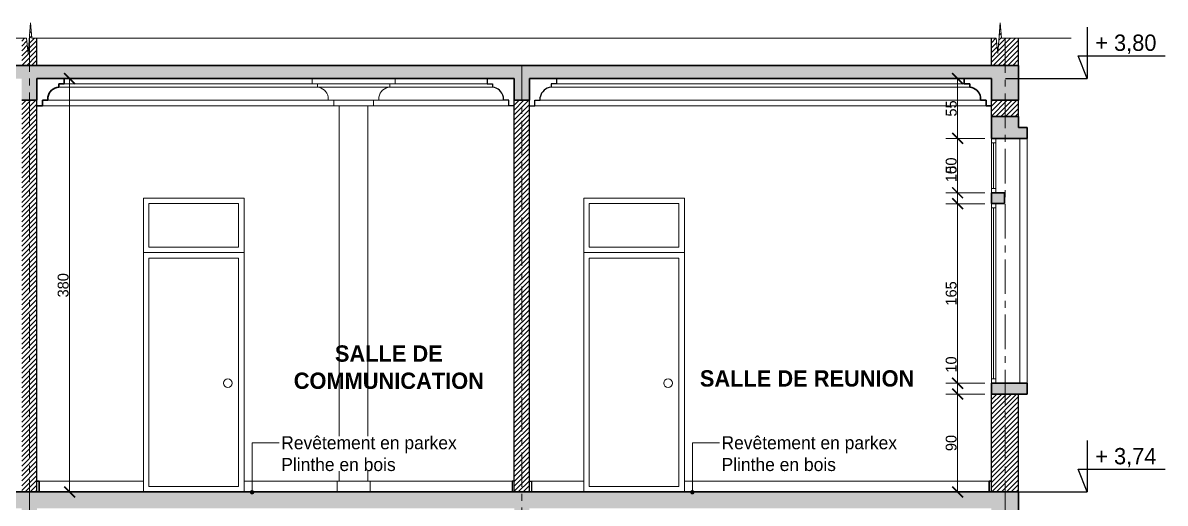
# Model space of a CAD drawing. Header units: centimetres. Extents: x -15293 to 11572, y -4790 to 2619.
# Drawn here: x 8109 to 9160, y 673 to 1115 of the extents above; entities that cross this region are included whole.
import ezdxf
from ezdxf import colors
from ezdxf.entities.mleader import LeaderData, LeaderLine
from ezdxf.math import Vec2, Vec3

# ---------------------------------------------------------------- set-up
doc = ezdxf.new("R2010")
doc.units = ezdxf.units.CM
doc.linetypes.add('Axe', pattern=[1093.611073, 529.166651, -211.666656, 141.111112, -211.666656])
doc.linetypes.add('CENTER', pattern=[50.8, 31.75, -6.35, 6.35, -6.35])
doc.layers.get('0').update_dxf_attribs({"lineweight": 0})
for name, color, linetype in [('Fenêtre', 132, 'Continuous'), ('TSJ_COTATION', 144, 'Continuous'), ('TSJ_TEXTE', 6, 'Continuous')]:
    doc.layers.add(name, color=color, linetype=linetype)
for name, color, linetype, lineweight in [('Symbole de rupture', 6, 'Continuous', 0), ('TSJ_MENUISERIE', 150, 'Continuous', 15), ('TSJ_MUR', 1, 'Continuous', 30), ('TSJ_VUE', 5, 'Continuous', 13)]:
    doc.layers.add(name, color=color, linetype=linetype, lineweight=lineweight)
for name, color, linetype, lineweight, true_color in [('TSJ_AXE', 7, 'CENTER', 0, 0xb80000), ('TSJ_COUPE', 7, 'Continuous', 35, 0xff4747), ('TSJ_DEPOSE', 7, 'Continuous', 30, 0xff8a8a), ('TSJ_HACHURE', 7, 'Axe', 0, 0x969696)]:
    doc.layers.add(name, color=color, linetype=linetype, lineweight=lineweight, true_color=true_color)
doc.styles.get("Standard").update_dxf_attribs({"font": 'GOTHIC.TTF'})
doc.dimstyles.new('ISO-25', dxfattribs={"dimtxt": 10, "dimasz": 10, "dimexe": 10.625, "dimexo": 5, "dimtad": 1, "dimtxsty": 'Standard', "dimblk": 'ARCHTICK', "dimcen": 8, "dimadec": 0, "dimazin": 0, "dimtfac": 1, "dimtmove": 0, "dimatfit": 3, "dimldrblk": 'ARCHTICK', "dimfxl": 25, "dimfxlon": 1, "dimlwd": 9, "dimlwe": 9, "dimarcsym": 0})

# ---------------------------------------------------------------- blocks, each defined once
blk = doc.blocks.new('_ArchTick')
at = {"color": 0, "linetype": 'ByBlock', "const_width": 0.15}
blk.add_lwpolyline([(-0.5, -0.5), (0.5, 0.5)], dxfattribs=at)
blk = doc.blocks.new('*D57')
at = {"layer": 'Defpoints', "color": 0, "transparency": 16777216}
for p in [(8122.4, 1063.4), (8152.4, 1063.4), (8122.4, 683.4)]:
    blk.add_point(p, dxfattribs=at)
at = {"layer": 'TSJ_COTATION', "color": 0, "lineweight": 9, "transparency": 16777216}
for p, q in [((8127.4, 1063.4), (8163, 1063.4)), ((8152.4, 683.4), (8152.4, 1063.4)), ((8127.4, 683.4), (8163, 683.4))]:
    blk.add_line(p, q, dxfattribs=at)
at = {"layer": 'TSJ_COTATION', "color": 0, "lineweight": 9, "transparency": 16777216, "xscale": 10, "yscale": 10, "zscale": 10}
for p, rotation in [((8152.4, 1063.4), 90), ((8152.4, 683.4), 270)]:
    blk.add_blockref('_ArchTick', p, dxfattribs=dict(at, rotation=rotation))
at = {"layer": 'TSJ_COTATION', "color": 0, "transparency": 16777216, "insert": (8146.5, 873.4), "char_height": 10, "attachment_point": 5, "rotation": 90}
blk.add_mtext('380', dxfattribs=at)
blk = doc.blocks.new('*D58')
at = {"layer": 'Defpoints', "color": 0, "transparency": 16777216}
for p in [(8969.3, 948.4), (9000.4, 948.4), (9000.4, 783.4)]:
    blk.add_point(p, dxfattribs=at)
at = {"layer": 'TSJ_COTATION', "color": 0, "lineweight": 9, "transparency": 16777216}
for p, q in [((8994.3, 948.4), (8958.6, 948.4)), ((8969.3, 783.4), (8969.3, 948.4)), ((8994.3, 783.4), (8958.6, 783.4))]:
    blk.add_line(p, q, dxfattribs=at)
at = {"layer": 'TSJ_COTATION', "color": 0, "lineweight": 9, "transparency": 16777216, "xscale": 10, "yscale": 10, "zscale": 10}
for p, rotation in [((8969.3, 948.4), 90), ((8969.3, 783.4), 270)]:
    blk.add_blockref('_ArchTick', p, dxfattribs=dict(at, rotation=rotation))
at = {"layer": 'TSJ_COTATION', "color": 0, "transparency": 16777216, "insert": (8963.4, 865.9), "char_height": 10, "attachment_point": 5, "rotation": 90}
blk.add_mtext('165', dxfattribs=at)
blk = doc.blocks.new('*D59')
at = {"layer": 'Defpoints', "color": 0, "transparency": 16777216}
for p in [(8969.3, 958.4), (9000.4, 958.4), (9000.4, 948.4)]:
    blk.add_point(p, dxfattribs=at)
at = {"layer": 'TSJ_COTATION', "color": 0, "lineweight": 9, "transparency": 16777216}
for p, q in [((8969.3, 958.4), (8969.3, 982.7)), ((8994.3, 958.4), (8958.6, 958.4)), ((8969.3, 948.4), (8969.3, 958.4)), ((8994.3, 948.4), (8958.6, 948.4))]:
    blk.add_line(p, q, dxfattribs=at)
at = {"layer": 'TSJ_COTATION', "color": 0, "lineweight": 9, "transparency": 16777216, "xscale": 10, "yscale": 10, "zscale": 10}
for p, rotation in [((8969.3, 958.4), 90), ((8969.3, 948.4), 270)]:
    blk.add_blockref('_ArchTick', p, dxfattribs=dict(at, rotation=rotation))
at = {"layer": 'TSJ_COTATION', "color": 0, "transparency": 16777216, "insert": (8963.4, 975.6), "char_height": 10, "attachment_point": 5, "rotation": 90}
blk.add_mtext('10', dxfattribs=at)
blk = doc.blocks.new('*D60')
at = {"layer": 'Defpoints', "color": 0, "transparency": 16777216}
for p in [(8969.3, 1008.4), (9000.4, 1008.4), (9000.4, 958.4)]:
    blk.add_point(p, dxfattribs=at)
at = {"layer": 'TSJ_COTATION', "color": 0, "lineweight": 9, "transparency": 16777216}
for p, q in [((8994.3, 1008.4), (8958.6, 1008.4)), ((8969.3, 958.4), (8969.3, 1008.4)), ((8994.3, 958.4), (8958.6, 958.4))]:
    blk.add_line(p, q, dxfattribs=at)
at = {"layer": 'TSJ_COTATION', "color": 0, "lineweight": 9, "transparency": 16777216, "xscale": 10, "yscale": 10, "zscale": 10}
for p, rotation in [((8969.3, 1008.4), 90), ((8969.3, 958.4), 270)]:
    blk.add_blockref('_ArchTick', p, dxfattribs=dict(at, rotation=rotation))
at = {"layer": 'TSJ_COTATION', "color": 0, "transparency": 16777216, "insert": (8963.4, 983.4), "char_height": 10, "attachment_point": 5, "rotation": 90}
blk.add_mtext('50', dxfattribs=at)
blk = doc.blocks.new('*D61')
at = {"layer": 'Defpoints', "color": 0, "transparency": 16777216}
for p in [(8969.3, 1063.4), (9000.4, 1063.4), (9000.4, 1008.4)]:
    blk.add_point(p, dxfattribs=at)
at = {"layer": 'TSJ_COTATION', "color": 0, "lineweight": 9, "transparency": 16777216}
for p, q in [((8994.3, 1063.4), (8958.6, 1063.4)), ((8969.3, 1008.4), (8969.3, 1063.4)), ((8994.3, 1008.4), (8958.6, 1008.4))]:
    blk.add_line(p, q, dxfattribs=at)
at = {"layer": 'TSJ_COTATION', "color": 0, "lineweight": 9, "transparency": 16777216, "xscale": 10, "yscale": 10, "zscale": 10}
for p, rotation in [((8969.3, 1063.4), 90), ((8969.3, 1008.4), 270)]:
    blk.add_blockref('_ArchTick', p, dxfattribs=dict(at, rotation=rotation))
at = {"layer": 'TSJ_COTATION', "color": 0, "transparency": 16777216, "insert": (8963.5, 1035.9), "char_height": 10, "attachment_point": 5, "rotation": 90}
blk.add_mtext('55', dxfattribs=at)
blk = doc.blocks.new('*D62')
at = {"layer": 'Defpoints', "color": 0, "transparency": 16777216}
for p in [(8969.3, 783.4), (9000.4, 783.4), (9000.4, 773.4)]:
    blk.add_point(p, dxfattribs=at)
at = {"layer": 'TSJ_COTATION', "color": 0, "lineweight": 9, "transparency": 16777216}
for p, q in [((8969.3, 783.4), (8969.3, 807.7)), ((8994.3, 783.4), (8958.6, 783.4)), ((8969.3, 773.4), (8969.3, 783.4)), ((8994.3, 773.4), (8958.6, 773.4))]:
    blk.add_line(p, q, dxfattribs=at)
at = {"layer": 'TSJ_COTATION', "color": 0, "lineweight": 9, "transparency": 16777216, "xscale": 10, "yscale": 10, "zscale": 10}
for p, rotation in [((8969.3, 783.4), 90), ((8969.3, 773.4), 270)]:
    blk.add_blockref('_ArchTick', p, dxfattribs=dict(at, rotation=rotation))
at = {"layer": 'TSJ_COTATION', "color": 0, "transparency": 16777216, "insert": (8963.4, 800.6), "char_height": 10, "attachment_point": 5, "rotation": 90}
blk.add_mtext('10', dxfattribs=at)
blk = doc.blocks.new('*D63')
at = {"layer": 'Defpoints', "color": 0, "transparency": 16777216}
for p in [(9000.4, 773.4), (8969.3, 683.4), (9000.4, 683.4)]:
    blk.add_point(p, dxfattribs=at)
at = {"layer": 'TSJ_COTATION', "color": 0, "lineweight": 9, "transparency": 16777216}
for p, q in [((8994.3, 773.4), (8958.6, 773.4)), ((8969.3, 773.4), (8969.3, 683.4)), ((8994.3, 683.4), (8958.6, 683.4))]:
    blk.add_line(p, q, dxfattribs=at)
at = {"layer": 'TSJ_COTATION', "color": 0, "lineweight": 9, "transparency": 16777216, "xscale": 10, "yscale": 10, "zscale": 10}
for p, rotation in [((8969.3, 773.4), 90), ((8969.3, 683.4), 270)]:
    blk.add_blockref('_ArchTick', p, dxfattribs=dict(at, rotation=rotation))
at = {"layer": 'TSJ_COTATION', "color": 0, "transparency": 16777216, "insert": (8963.4, 728.4), "char_height": 10, "attachment_point": 5, "rotation": 90}
blk.add_mtext('90', dxfattribs=at)
blk = doc.blocks.new('Marque de rupture')
at = {"layer": 'Symbole de rupture', "lineweight": 20}
for p, q in [((0, -3.6), (0, 20.4)), ((0, -3.6), (-14.1, -5.1)), ((14.1, -7.1), (-14.1, -5.1)), ((0, -8.6), (14.1, -7.1)), ((0, -8.6), (0, -32.6))]:
    blk.add_line(p, q, dxfattribs=at)
blk = doc.blocks.new('_Dot')
at = {"color": 0, "linetype": 'ByBlock', "lineweight": -2}
blk.add_line((-0.5, 0), (-1, 0), dxfattribs=at)
at = {"color": 0, "linetype": 'ByBlock', "const_width": 0.5}
blk.add_lwpolyline([(-0.25, 0, 1), (0.25, 0, 1)], format="xyb", close=True, dxfattribs=at)

msp = doc.modelspace()

# ---------------------------------------------------------------- hatches: boundary and pattern name
at = {"layer": 'TSJ_HACHURE', "lineweight": 0, "true_color": 0xc7c8ca}
h = msp.add_hatch(dxfattribs=at)
h.set_pattern_fill('ANSI31', color=9)
h.set_pattern_definition([(45, (396.635, 0), (-2.245064, 2.245064), [])])
h.paths.add_polyline_path([(8115.403, 279.441), (8105.403, 279.441), (8105.403, 239.441), (8111.971, 239.441), (8113.471, 253.583), (8115.403, 226.26)])
h.paths.add_polyline_path([(8125.403, 279.441), (8115.403, 279.441), (8115.403, 226.26), (8115.471, 225.3), (8116.971, 239.441), (8125.403, 239.441)])
h.paths.add_polyline_path([(8568.403, 279.441), (8558.403, 279.441), (8558.403, 239.441), (8564.971, 239.441), (8566.471, 253.583), (8568.403, 226.26)])
h.paths.add_polyline_path([(8578.403, 279.441), (8568.403, 279.441), (8568.403, 226.26), (8568.471, 225.3), (8569.971, 239.441), (8578.403, 239.441)])
h.paths.add_polyline_path([(9012.903, 279.441), (9000.403, 279.441), (9000.403, 239.441), (9003.971, 239.441), (9005.471, 253.583), (9007.471, 225.3), (9008.971, 239.441), (9012.903, 239.441)])
h.paths.add_polyline_path([(9025.403, 279.441), (9012.903, 279.441), (9012.903, 239.441), (9025.403, 239.441)])
h.paths.add_polyline_path([(6653.403, 279.441), (6642.903, 279.441), (6642.903, 239.441), (6653.403, 239.441)])
h.paths.add_polyline_path([(6795.403, 279.441), (6785.403, 279.441), (6785.403, 239.441), (6791.971, 239.441), (6793.471, 253.583), (6795.403, 226.26)])
h.paths.add_polyline_path([(6805.403, 279.441), (6795.403, 279.441), (6795.403, 226.26), (6795.471, 225.3), (6796.971, 239.441), (6805.403, 239.441)])
h.paths.add_polyline_path([(7248.403, 279.441), (7238.403, 279.441), (7238.403, 239.441), (7244.971, 239.441), (7246.471, 253.583), (7248.403, 226.26)])
h.paths.add_polyline_path([(7258.403, 279.441), (7248.403, 279.441), (7248.403, 226.26), (7248.471, 225.3), (7249.971, 239.441), (7258.403, 239.441)])
h.paths.add_polyline_path([(7536.403, 279.441), (7526.403, 279.441), (7526.403, 239.441), (7532.971, 239.441), (7534.471, 253.583), (7536.403, 226.26)])
h.paths.add_polyline_path([(7546.403, 279.441), (7536.403, 279.441), (7536.403, 226.26), (7536.471, 225.3), (7537.971, 239.441), (7546.403, 239.441)])
h.paths.add_polyline_path([(7818.403, 279.441), (7808.403, 279.441), (7808.403, 239.441), (7814.971, 239.441), (7816.471, 253.583), (7818.403, 226.26)])
h.paths.add_polyline_path([(7828.403, 279.441), (7818.403, 279.441), (7818.403, 226.26), (7818.471, 225.3), (7819.971, 239.441), (7828.403, 239.441)])
h.paths.add_polyline_path([(9025.403, 1043.441), (9013.403, 1043.441), (9013.403, 1028.441), (9025.403, 1028.441)])
h.paths.add_polyline_path([(9025.403, 1100.441), (9013.403, 1100.441), (9013.403, 1075.441), (9025.403, 1075.441)])
h.paths.add_polyline_path([(9025.403, 773.441), (9013.403, 773.441), (9013.403, 683.441), (9025.403, 683.441)])
h.paths.add_polyline_path([(9025.403, 651.441), (9013.403, 651.441), (9013.403, 309.441), (9025.403, 309.441)])
h.paths.add_polyline_path([(7543.403, 1043.441), (7529.403, 1043.441), (7529.403, 683.441), (7543.403, 683.441)])
h.paths.add_polyline_path([(7255.403, 651.441), (7241.403, 651.441), (7241.403, 309.441), (7254.403, 309.441), (7255.403, 309.441)])
h.paths.add_polyline_path([(6802.403, 651.441), (6788.403, 651.441), (6788.403, 309.441), (6801.403, 309.441), (6802.403, 309.441)])
h.paths.add_polyline_path([(7825.403, 651.441), (7811.403, 651.441), (7811.403, 619.441), (7825.403, 619.441)])
h.paths.add_polyline_path([(7825.403, 604.441), (7811.403, 604.441), (7811.403, 309.441), (7825.403, 309.441)])
h.paths.add_polyline_path([(7543.403, 604.441), (7529.403, 604.441), (7529.403, 309.441), (7543.403, 309.441)])
h.paths.add_polyline_path([(7543.403, 651.441), (7529.403, 651.441), (7529.403, 619.441), (7543.403, 619.441)])
h.paths.add_polyline_path([(8575.403, 651.441), (8561.403, 651.441), (8561.403, 309.441), (8574.403, 309.441), (8575.403, 309.441)])
h.paths.add_polyline_path([(7825.403, 1043.441), (7811.403, 1043.441), (7811.403, 683.441), (7825.403, 683.441)])
h.paths.add_polyline_path([(9013.403, 651.441), (9000.403, 651.441), (9000.403, 309.441), (9013.403, 309.441)])
h.paths.add_polyline_path([(8122.403, 651.441), (8108.403, 651.441), (8108.403, 309.441), (8121.403, 309.441), (8122.403, 309.441)])
h.paths.add_polyline_path([(6650.403, 1043.441), (6642.903, 1043.441), (6642.903, 1042.941), (6642.903, 899.941), (6642.903, 875.941), (6628.762, 874.441), (6650.403, 872.911)])
h.paths.add_polyline_path([(6650.403, 871.737), (6642.903, 870.941), (6642.903, 846.941), (6642.903, 683.441), (6650.403, 683.441)])
h.paths.add_polyline_path([(6650.403, 651.441), (6642.903, 651.441), (6642.903, 309.441), (6649.403, 309.441), (6650.403, 309.441)])
h.paths.add_polyline_path([(6650.403, 1101.243), (6642.903, 1101.243), (6642.903, 1095.941), (6642.903, 1075.441), (6650.403, 1075.441)])
h.paths.add_polyline_path([(9013.403, 1100.441), (9009.836, 1100.441), (9008.336, 1114.583), (9006.336, 1086.3), (9004.836, 1100.441), (9000.403, 1100.441), (9000.403, 1075.441), (9013.403, 1075.441)])
h.paths.add_polyline_path([(8122.403, 1100.441), (8117.836, 1100.441), (8116.336, 1114.583), (8114.336, 1086.3), (8112.836, 1100.441), (8108.403, 1100.441), (8108.403, 1075.441), (8122.403, 1075.441)])
h.paths.add_polyline_path([(7825.403, 1100.441), (7820.836, 1100.441), (7819.336, 1114.583), (7817.336, 1086.3), (7815.836, 1100.441), (7811.403, 1100.441), (7811.403, 1075.441), (7825.403, 1075.441)])
h.paths.add_polyline_path([(7543.403, 1100.441), (7538.836, 1100.441), (7537.336, 1114.583), (7535.336, 1086.3), (7533.836, 1100.441), (7529.403, 1100.441), (7529.403, 1075.441), (7543.403, 1075.441)])
h.paths.add_polyline_path([(9013.403, 1043.441), (9000.403, 1043.441), (9000.403, 1028.441), (9013.403, 1028.441)])
h.paths.add_polyline_path([(8122.403, 1043.441), (8108.403, 1043.441), (8108.403, 683.441), (8122.403, 683.441), (8122.403, 773.441)])
h.paths.add_polyline_path([(8575.403, 1043.441), (8561.403, 1043.441), (8561.403, 683.441), (8575.403, 683.441)])
h.paths.add_polyline_path([(9013.403, 773.441), (9000.403, 773.441), (9000.403, 683.441), (9013.403, 683.441)])
at = {"layer": 'TSJ_HACHURE', "true_color": 0xc7c8ca}
h = msp.add_hatch(color=9, dxfattribs=at)
h.dxf.hatch_style = 1
h.paths.add_polyline_path([(7536.403, 309.441), (7526.403, 309.441), (7526.403, 279.441), (7536.403, 279.441)])
h.paths.add_polyline_path([(7546.403, 309.441), (7536.403, 309.441), (7536.403, 279.441), (7546.403, 279.441)])
h.paths.add_polyline_path([(7818.403, 309.441), (7808.403, 309.441), (7808.403, 279.441), (7818.403, 279.441)])
h.paths.add_polyline_path([(7828.403, 309.441), (7818.403, 309.441), (7818.403, 279.441), (7828.403, 279.441)])
h.paths.add_polyline_path([(8115.403, 309.441), (8105.403, 309.441), (8105.403, 279.441), (8115.403, 279.441)])
h.paths.add_polyline_path([(8125.403, 309.441), (8115.403, 309.441), (8115.403, 279.441), (8125.403, 279.441)])
h.paths.add_polyline_path([(8568.403, 309.441), (8558.403, 309.441), (8558.403, 279.441), (8568.403, 279.441)])
h.paths.add_polyline_path([(8578.403, 309.441), (8568.403, 309.441), (8568.403, 279.441), (8578.403, 279.441)])
h.paths.add_polyline_path([(9012.903, 309.441), (9000.403, 309.441), (9000.403, 279.441), (9012.903, 279.441)])
h.paths.add_polyline_path([(9025.403, 309.441), (9015.403, 309.441), (9012.903, 309.441), (9012.903, 279.441), (9025.403, 279.441)])
h.paths.add_polyline_path([(6653.403, 309.441), (6642.903, 309.441), (6642.903, 279.441), (6653.403, 279.441)])
h.paths.add_polyline_path([(6795.403, 309.441), (6785.403, 309.441), (6785.403, 279.441), (6795.403, 279.441)])
h.paths.add_polyline_path([(6805.403, 309.441), (6795.403, 309.441), (6795.403, 279.441), (6805.403, 279.441)])
h.paths.add_polyline_path([(7248.403, 309.441), (7238.403, 309.441), (7238.403, 279.441), (7248.403, 279.441)])
h.paths.add_polyline_path([(7258.403, 309.441), (7248.403, 309.441), (7248.403, 279.441), (7258.403, 279.441)])
h.paths.add_polyline_path([(9025.403, 683.441), (9013.403, 683.441), (9013.403, 651.441), (9025.403, 651.441)])
h.paths.add_polyline_path([(9033.403, 783.441), (9013.403, 783.441), (9013.403, 773.441), (9033.403, 773.441)])
h.paths.add_polyline_path([(9013.403, 783.441), (9000.403, 783.441), (9000.403, 773.441), (9013.403, 773.441)])
h.paths.add_polyline_path([(9033.403, 1018.441), (9025.403, 1018.441), (9025.403, 1028.441), (9013.403, 1028.441), (9013.403, 1008.441), (9033.403, 1008.441)])
h.paths.add_polyline_path([(9025.403, 1075.441), (9013.403, 1075.441), (9013.403, 1063.441), (9025.403, 1063.441)])
h.paths.add_polyline_path([(9025.403, 1063.441), (9013.403, 1063.441), (9013.403, 1043.441), (9025.403, 1043.441)])
h.paths.add_polyline_path([(7543.403, 683.441), (6642.903, 683.441), (6642.903, 651.441), (6650.403, 651.441), (6650.403, 668.441), (6788.403, 668.441), (6788.403, 651.441), (6802.403, 651.441), (6802.403, 668.441), (7241.403, 668.441), (7241.403, 651.441), (7255.403, 651.441), (7255.403, 668.441), (7529.403, 668.441), (7529.403, 651.441), (7543.403, 651.441)])
h.paths.add_polyline_path([(7825.403, 619.441), (7529.403, 619.441), (7529.403, 604.441), (7825.403, 604.441)])
h.paths.add_polyline_path([(9013.403, 683.441), (7811.403, 683.441), (7811.403, 651.441), (7825.403, 651.441), (7825.403, 668.441), (8108.403, 668.441), (8108.403, 651.441), (8122.403, 651.441), (8122.403, 668.441), (8561.403, 668.441), (8561.403, 651.441), (8575.403, 651.441), (8575.403, 668.441), (9000.403, 668.441), (9000.403, 651.441), (9013.403, 651.441)])
h.paths.add_polyline_path([(9013.403, 1075.441), (6642.903, 1075.441), (6642.903, 1069.441), (6657.045, 1068.441), (6642.903, 1066.941), (6642.903, 1043.441), (6650.403, 1043.441), (6650.403, 1063.441), (7529.403, 1063.441), (7529.403, 1043.441), (7543.403, 1043.441), (7543.403, 1063.441), (7811.403, 1063.441), (7811.403, 1043.441), (7825.403, 1043.441), (7825.403, 1063.441), (8108.403, 1063.441), (8108.403, 1043.441), (8122.403, 1043.441), (8122.403, 1063.441), (8561.403, 1063.441), (8561.403, 1043.441), (8575.403, 1043.441), (8575.403, 1063.441), (9000.403, 1063.441), (9000.403, 1043.441), (9013.403, 1043.441)])
h.paths.add_polyline_path([(9012.403, 958.441), (9000.403, 958.441), (9000.403, 948.441), (9004.403, 948.441), (9012.403, 948.441)])
h.paths.add_polyline_path([(9013.403, 1008.441), (9013.403, 1028.441), (9000.403, 1028.441), (9000.403, 1008.441)])

# ---------------------------------------------------------------- linework, layer by layer
at = {"layer": 'Fenêtre', "lineweight": 9}
for p, q in [((9000.403, 1004.441), (9000.403, 962.441)), ((9004.403, 1004.441), (9004.403, 962.441)), ((9000.403, 944.441), (9000.403, 787.441)), ((9004.403, 944.441), (9004.403, 787.441))]:
    msp.add_line(p, q, dxfattribs=at)
at = {"layer": 'Fenêtre', "lineweight": 20}
for p, q in [((9002.403, 1004.441), (9002.403, 962.441)), ((9002.403, 944.441), (9002.403, 787.441))]:
    msp.add_line(p, q, dxfattribs=at)
for points in [[(9000.403, 1004.441), (9004.403, 1004.441), (9004.403, 1008.441), (9000.403, 1008.441)], [(9000.403, 958.441), (9004.403, 958.441), (9004.403, 962.441), (9000.403, 962.441)], [(9000.403, 944.441), (9004.403, 944.441), (9004.403, 948.441), (9000.403, 948.441)], [(9000.403, 783.441), (9004.403, 783.441), (9004.403, 787.441), (9000.403, 787.441)]]:
    msp.add_lwpolyline(points, close=True, dxfattribs=at)
at = {"layer": 'Symbole de rupture', "lineweight": 0}
for p, q in [((8141.836, 1100.441), (8980.836, 1100.441)), ((9033.836, 1100.441), (9073.836, 1100.441))]:
    msp.add_line(p, q, dxfattribs=at)
at = {"layer": 'TSJ_AXE'}
for p, q in [((8115.403, 1101.402), (8115.403, -0.307)), ((9012.903, 1100.441), (9012.903, -0.311)), ((8568.403, 1075.441), (8568.403, -0.307))]:
    msp.add_line(p, q, dxfattribs=at)
at = {"layer": 'TSJ_COTATION'}
for p, q in [((9013.403, 1063.441), (9088.403, 1063.441)), ((9025.403, 683.441), (9088.403, 683.441))]:
    msp.add_line(p, q, dxfattribs=at)
for points in [[(9088.403, 1110.781), (9088.403, 1063.441), (9080.202, 1084.424), (9160.202, 1084.424)], [(9088.403, 730.781), (9088.403, 683.441), (9080.202, 704.424), (9160.202, 704.424)]]:
    msp.add_lwpolyline(points, dxfattribs=at)
at = {"layer": 'TSJ_COUPE'}
for p, q in [((9025.403, 1075.441), (6642.903, 1075.441)), ((9025.403, 1075.441), (9025.403, 1043.441)), ((8122.403, 1063.441), (8561.403, 1063.441)), ((8122.403, 1043.441), (8122.403, 1063.441)), ((8147.403, 1063.441), (8147.403, 1058.441)), ((8561.403, 1043.441), (8561.403, 1063.441)), ((8575.403, 1063.441), (9000.403, 1063.441)), ((8575.403, 1043.441), (8575.403, 1063.441)), ((8975.403, 1063.441), (8975.403, 1058.441)), ((9000.403, 1043.441), (9000.403, 1063.441)), ((8147.403, 1058.441), (8142.403, 1058.441)), ((8142.403, 1058.441), (8142.403, 1055.441)), ((8975.403, 1058.441), (8980.403, 1058.441)), ((8980.403, 1058.441), (8980.403, 1055.441)), ((8108.403, 1043.441), (8122.403, 1043.441)), ((8127.403, 1038.441), (8127.403, 1043.441)), ((8127.403, 1043.441), (8132.403, 1043.441)), ((8132.403, 1043.441), (8132.403, 1046.441)), ((8561.403, 1043.441), (8575.403, 1043.441)), ((8990.403, 1043.441), (8990.403, 1046.441)), ((8995.403, 1043.441), (8990.403, 1043.441)), ((8995.403, 1038.441), (8995.403, 1043.441)), ((9025.403, 1043.441), (9000.403, 1043.441)), ((8122.403, 1038.441), (8127.403, 1038.441)), ((9000.403, 1038.441), (8995.403, 1038.441)), ((9000.403, 1028.441), (9025.403, 1028.441)), ((9000.403, 1028.441), (9000.403, 1008.441)), ((9025.403, 1028.441), (9025.403, 1018.441)), ((9025.403, 1018.441), (9033.403, 1018.441)), ((9033.403, 1018.441), (9033.403, 1008.441)), ((9000.403, 1008.441), (9033.403, 1008.441)), ((9000.403, 958.441), (9012.403, 958.441)), ((9000.403, 958.441), (9000.403, 948.441)), ((9012.403, 958.441), (9012.403, 948.441)), ((9000.403, 948.441), (9012.403, 948.441)), ((9000.403, 783.441), (9033.403, 783.441)), ((9000.403, 773.441), (9000.403, 783.441)), ((9033.403, 783.441), (9033.403, 773.441)), ((9000.403, 773.441), (9033.403, 773.441)), ((7811.403, 683.441), (9025.403, 683.441)), ((8122.403, 693.441), (8124.403, 693.441)), ((8124.403, 693.441), (8124.403, 683.441)), ((9000.403, 693.441), (8998.403, 693.441)), ((8998.403, 693.441), (8998.403, 683.441)), ((9025.403, 683.441), (9025.403, 651.441))]:
    msp.add_line(p, q, dxfattribs=at)
for centre, start, end in [((8143.321, 1044.366), 94.738068, 169.236357), ((8979.485, 1044.366), 10.763643, 85.261932)]:
    msp.add_arc(centre, 11.114, start, end, dxfattribs=at)
at = {"layer": 'TSJ_DEPOSE'}
for p, q in [((8536.403, 1063.441), (8536.403, 1058.441)), ((8600.403, 1063.441), (8600.403, 1058.441)), ((8536.403, 1058.441), (8541.403, 1058.441)), ((8541.403, 1058.441), (8541.403, 1055.441)), ((8600.403, 1058.441), (8595.403, 1058.441)), ((8595.403, 1058.441), (8595.403, 1055.441)), ((8551.403, 1043.441), (8551.403, 1046.441)), ((8556.403, 1043.441), (8551.403, 1043.441)), ((8556.403, 1038.441), (8556.403, 1043.441)), ((8561.403, 683.441), (8561.403, 1043.441)), ((8575.403, 683.441), (8575.403, 1043.441)), ((8580.403, 1038.441), (8580.403, 1043.441)), ((8580.403, 1043.441), (8585.403, 1043.441)), ((8585.403, 1043.441), (8585.403, 1046.441)), ((8561.403, 1038.441), (8556.403, 1038.441)), ((8575.403, 1038.441), (8580.403, 1038.441)), ((8561.403, 693.441), (8559.403, 693.441)), ((8559.403, 693.441), (8559.403, 683.441)), ((8575.403, 693.441), (8577.403, 693.441)), ((8577.403, 693.441), (8577.403, 683.441))]:
    msp.add_line(p, q, dxfattribs=at)
for centre, start, end in [((8540.485, 1044.366), 10.763643, 85.261932), ((8596.321, 1044.366), 94.738068, 169.236357)]:
    msp.add_arc(centre, 11.114, start, end, dxfattribs=at)
at = {"layer": 'TSJ_MENUISERIE', "lineweight": 9}
for points in [[(8312.903, 903.441), (8220.403, 903.441), (8220.403, 953.441), (8312.903, 953.441)], [(8307.903, 908.441), (8225.403, 908.441), (8225.403, 948.441), (8307.903, 948.441)], [(8717.903, 903.441), (8625.403, 903.441), (8625.403, 953.441), (8717.903, 953.441)], [(8712.903, 908.441), (8630.403, 908.441), (8630.403, 948.441), (8712.903, 948.441)], [(8220.403, 683.441), (8312.903, 683.441), (8312.903, 903.441), (8220.403, 903.441)], [(8225.403, 688.441), (8307.903, 688.441), (8307.903, 898.441), (8225.403, 898.441)], [(8625.403, 683.441), (8717.903, 683.441), (8717.903, 903.441), (8625.403, 903.441)], [(8630.403, 688.441), (8712.903, 688.441), (8712.903, 898.441), (8630.403, 898.441)]]:
    msp.add_lwpolyline(points, close=True, dxfattribs=at)
for centre in [(8297.903, 783.441), (8702.903, 783.441)]:
    msp.add_circle(centre, 4, dxfattribs=at)
at = {"layer": 'TSJ_MUR'}
for p, q in [((8122.403, 1075.441), (8122.403, 1100.441)), ((9000.403, 1075.441), (9000.403, 1100.441)), ((9025.403, 1075.441), (9025.403, 1100.441)), ((8122.403, 683.441), (8122.403, 1043.441)), ((9000.403, 1028.441), (9000.403, 1043.441)), ((9025.403, 1028.441), (9025.403, 1043.441)), ((9000.403, 683.441), (9000.403, 773.441)), ((9025.403, 683.441), (9025.403, 773.441))]:
    msp.add_line(p, q, dxfattribs=at)
at = {"layer": 'TSJ_VUE'}
for p, q in [((8375.403, 1063.441), (8375.403, 1058.441)), ((8451.903, 1063.441), (8451.903, 1058.441)), ((8142.403, 1055.441), (8541.403, 1055.441)), ((8536.403, 1058.441), (8147.403, 1058.441)), ((8375.403, 1058.441), (8380.403, 1058.441)), ((8380.403, 1058.441), (8380.403, 1055.441)), ((8451.903, 1058.441), (8446.903, 1058.441)), ((8446.903, 1058.441), (8446.903, 1055.441)), ((8595.403, 1055.441), (8980.403, 1055.441)), ((8975.403, 1058.441), (8600.403, 1058.441)), ((8551.403, 1043.441), (8132.403, 1043.441)), ((8390.403, 1043.441), (8390.403, 1046.441)), ((8395.403, 1043.441), (8390.403, 1043.441)), ((8395.403, 1038.441), (8395.403, 1043.441)), ((8431.903, 1038.441), (8431.903, 1043.441)), ((8431.903, 1043.441), (8436.903, 1043.441)), ((8436.903, 1043.441), (8436.903, 1046.441)), ((8990.403, 1043.441), (8585.403, 1043.441)), ((8127.403, 1038.441), (8556.403, 1038.441)), ((8400.403, 1038.441), (8395.403, 1038.441)), ((8400.403, 693.441), (8400.403, 1038.441)), ((8426.903, 693.441), (8426.903, 1038.441)), ((8426.903, 1038.441), (8431.903, 1038.441)), ((8580.403, 1038.441), (8995.403, 1038.441)), ((9026.403, 783.441), (9026.403, 1008.441)), ((9033.403, 1008.441), (9033.403, 783.441)), ((8124.403, 693.441), (8220.403, 693.441)), ((8312.903, 693.441), (8559.403, 693.441)), ((8398.403, 683.441), (8398.403, 693.441)), ((8428.903, 683.441), (8428.903, 693.441)), ((8577.403, 693.441), (8625.403, 693.441)), ((8717.903, 693.441), (8998.403, 693.441))]:
    msp.add_line(p, q, dxfattribs=at)
for centre, start, end in [((8379.485, 1044.366), 10.763643, 85.261932), ((8447.821, 1044.366), 94.738068, 169.236357)]:
    msp.add_arc(centre, 11.114, start, end, dxfattribs=at)

# ---------------------------------------------------------------- block references
at = {"rotation": 270}
for p in [(8121.403, 1100.441), (9013.403, 1100.441)]:
    msp.add_blockref('Marque de rupture', p, dxfattribs=at)

# ---------------------------------------------------------------- texts
at = {"layer": 'TSJ_COTATION', "char_height": 15, "attachment_point": 5}
for s, insert in [('\\pi-45,l60,t60;+ 3,80', (9116.522, 1094.949)), ('\\pi-45,l60,t60;+ 3,74', (9116.522, 714.949))]:
    msp.add_mtext_dynamic_manual_height_columns(s, width=111.60365, gutter_width=12.5, heights=[0], dxfattribs=dict(at, insert=insert))
at = {"layer": 'TSJ_TEXTE', "char_height": 15, "attachment_point": 5}
for s, insert in [('{\\fCentury Gothic|b1|i0|c0|p34;SALLE DE \\PCOMMUNICATION}', (8446.056, 798.066)), ('{\\fCentury Gothic|b1|i0|c0|p34;SALLE DE REUNION}', (8830.804, 787.704))]:
    msp.add_mtext_dynamic_manual_height_columns(s, width=479.47189, gutter_width=12.5, heights=[76.507], dxfattribs=dict(at, insert=insert))

# ---------------------------------------------------------------- dimensions: what is measured, and where the dimension line sits
at = {"layer": 'TSJ_COTATION'}
for base, p1, p2, angle, picture, middle in [((8152.403, 1063.441), (8122.403, 683.441), (8122.403, 1063.441), 90, '*D57', (8146.527, 873.441)), ((8969.266, 1063.441), (9000.403, 1008.441), (9000.403, 1063.441), 270, '*D61', (8963.515, 1035.941)), ((8969.266, 1008.441), (9000.403, 958.441), (9000.403, 1008.441), 270, '*D60', (8963.389, 983.441)), ((8969.266, 958.441), (9000.403, 948.441), (9000.403, 958.441), 270, '*D59', (8963.389, 975.569)), ((8969.266, 948.441), (9000.403, 783.441), (9000.403, 948.441), 270, '*D58', (8963.389, 865.941)), ((8969.266, 783.441), (9000.403, 773.441), (9000.403, 783.441), 270, '*D62', (8963.389, 800.569)), ((8969.266, 683.441), (9000.403, 773.441), (9000.403, 683.441), 270, '*D63', (8963.389, 728.441))]:
    dim = msp.add_linear_dim(base=base, p1=p1, p2=p2, angle=angle, dimstyle='ISO-25', dxfattribs=at)
    dim.commit()
    dim.dimension.update_dxf_attribs({"geometry": picture, "text_midpoint": middle})

# ---------------------------------------------------------------- leaders
ml = msp.add_multileader_mtext('Standard', dxfattribs=at)
ml.set_content('Revêtement en parkex\\PPlinthe en bois', color=256)
ml.set_leader_properties(lineweight=0)
ml.set_arrow_properties(name='DOT')
ml.build(insert=Vec2(0, 0))
ctx = ml.context
ctx.base_point, ctx.char_height, ctx.plane_origin = Vec3(8750.103, 728.561), 12, Vec3(8725.303, 683.206)
notes = []
notes.append((ctx, [(0, (1, 1, 0), (8725.303, 728.561), (1, 0), 24.799, [(0, [(8725.303, 683.206)], 0, [])])]))
ctx.mtext.insert, ctx.mtext.flow_direction = Vec3(8752.103, 734.676), 5
for ctx, leaders in notes:
    for number, flags, end, landing, length, lines in leaders:
        leader = LeaderData()
        leader.index, (leader.has_last_leader_line, leader.has_dogleg_vector, leader.attachment_direction) = number, flags
        leader.last_leader_point, leader.dogleg_vector, leader.dogleg_length = Vec3(end), Vec3(landing), length
        for number, points, colour, breaks in lines:
            line = LeaderLine()
            line.index, line.vertices, line.color, line.breaks = number, Vec3.list(points), colors.encode_raw_color(colour), breaks
            leader.lines.append(line)
        ctx.leaders.append(leader)

# ---------------------------------------------------------------- next in the draw order: leaders
ml = msp.add_multileader_mtext('Standard', dxfattribs=at)
ml.set_content('Revêtement en parkex\\PPlinthe en bois', color=256)
ml.set_leader_properties(lineweight=0)
ml.set_arrow_properties(name='DOT')
ml.build(insert=Vec2(0, 0))
ctx = ml.context
ctx.base_point, ctx.char_height, ctx.plane_origin = Vec3(8345.103, 728.561), 12, Vec3(8320.303, 683.206)
notes = []
notes.append((ctx, [(0, (1, 1, 0), (8320.303, 728.561), (1, 0), 24.799, [(0, [(8320.303, 683.206)], 0, [])])]))
ctx.mtext.insert, ctx.mtext.flow_direction = Vec3(8347.103, 734.676), 5
ctx.mtext.has_bg_fill, ctx.mtext.bg_color, ctx.mtext.bg_scale_factor, ctx.mtext.bg_transparency, ctx.mtext.use_window_bg_color = 1, -1073741824, 1, 0, 1
for ctx, leaders in notes:
    for number, flags, end, landing, length, lines in leaders:
        leader = LeaderData()
        leader.index, (leader.has_last_leader_line, leader.has_dogleg_vector, leader.attachment_direction) = number, flags
        leader.last_leader_point, leader.dogleg_vector, leader.dogleg_length = Vec3(end), Vec3(landing), length
        for number, points, colour, breaks in lines:
            line = LeaderLine()
            line.index, line.vertices, line.color, line.breaks = number, Vec3.list(points), colors.encode_raw_color(colour), breaks
            leader.lines.append(line)
        ctx.leaders.append(leader)

doc.saveas('drawing.dxf')
